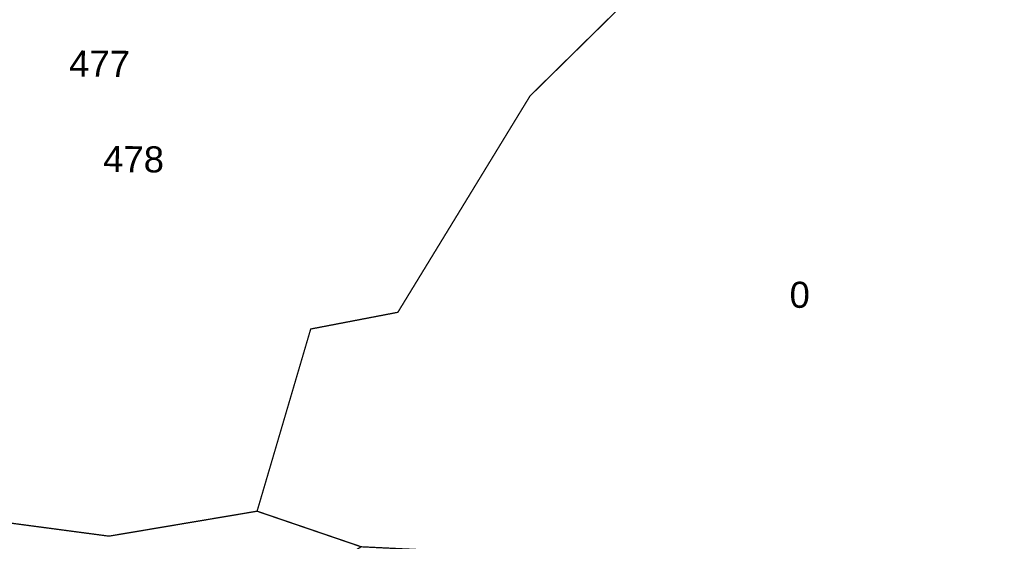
# Model space of a CAD drawing. Header units: metres. Extents: x 326467 to 340077, y 1811030 to 1824953.
# Drawn here: x 328549.6 to 329007.5, y 1812223.9 to 1812466.5 of the extents above; entities that cross this region are included whole.
import ezdxf

# ---------------------------------------------------------------- set-up
doc = ezdxf.new("R2010")
doc.units = ezdxf.units.M
doc.header["$MEASUREMENT"] = 0
doc.layers.add('SURVEY NO.', color=7, linetype='Continuous')
doc.layers.add('SURVEY PLOT BOUNDARY', color=35, linetype='Continuous')
doc.styles.add('PDF Arial', font='arial.ttf')

# ---------------------------------------------------------------- blocks, each defined once
blk = doc.blocks.new('16')
at = {"layer": 'SURVEY PLOT BOUNDARY', "lineweight": 18, "const_width": 0.606}
blk.add_lwpolyline([(328526.47, 1812234.93), (328591.08, 1812226.34), (328659.9, 1812237.94), (328708.28, 1812221.4), (328367.09, 1812013.78)], dxfattribs=at)
for points in [[(328569.92, 1812626.79), (328658.51, 1812581.63), (328723.22, 1812585.18), (328800.21, 1812608.84), (328779.5, 1812544.31), (328860.04, 1812503.26), (328786.71, 1812431.04), (328725.29, 1812330.43), (328684.81, 1812322.66), (328659.9, 1812237.94), (328591.08, 1812226.34), (328526.47, 1812234.93), (328437.97, 1812292.22), (328373.32, 1812296.76), (328442.88, 1812405.39), (328471.81, 1812486.04), (328516.62, 1812530.17), (328529.09, 1812574.55), (328565.87, 1812626.83)], [(328948.87, 1812490.44), (329029.6, 1812473.65), (329078.3, 1812497.53), (329082.49, 1812517.71), (329082.52, 1812521.76), (329135.14, 1812529.44), (329135.01, 1812513.26), (329097.42, 1812355.87), (329077.11, 1812343.89), (329047.78, 1812210.69), (329031.61, 1812210.81), (328902.26, 1812211.81), (328708.28, 1812221.4), (328659.9, 1812237.94), (328684.81, 1812322.66), (328725.29, 1812330.43), (328786.71, 1812431.04), (328860.04, 1812503.26), (328779.5, 1812544.31), (328800.21, 1812608.84), (328808.2, 1812596.65), (328808.17, 1812592.61), (328848.31, 1812555.91), (328896.54, 1812519.15)]]:
    blk.add_lwpolyline(points, close=True, dxfattribs=at)
at = {"layer": 'SURVEY NO.', "attachment_point": 7, "rotation": 359.5579, "style": 'PDF Arial'}
for s, insert, char_height in [('477', (328572.52, 1812440.09), 12.129), ('478', (328588.34, 1812395.49), 12.129), ('0', (328907.23, 1812332.38), 12.13)]:
    blk.add_mtext(s, dxfattribs=dict(at, insert=insert, char_height=char_height))

msp = doc.modelspace()

# ---------------------------------------------------------------- block references
msp.add_blockref('16', (0, 0))

doc.saveas('drawing.dxf')
